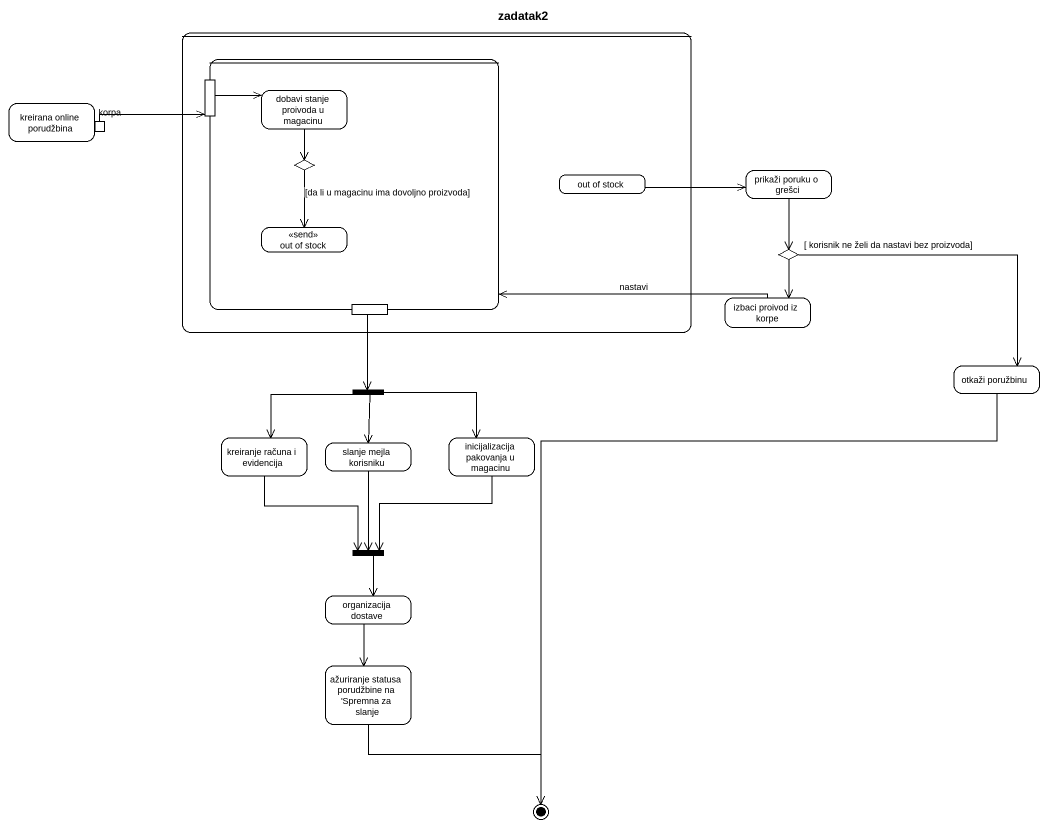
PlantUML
@startuml
title zadatak2
hide empty description
state " " as state1 {
  state " " as state2 {
    state pin1 <<inputPin>>
    state "dobavi stanje proivoda u magacinu" as dobavi_stanje_proivoda_u
    state choice1 <<choice>>
    state "out of stock" as out_of_stock_2 <<send>>
    state pin2 <<inputPin>>
  }
  state "out of stock" as out_of_stock
}
state "kreirana online porudžbina" as kreirana_online_porudžbina {
  state korpa <<outputPin>>
}
state "prikaži poruku o grešci" as prikaži_poruku_o_grešci
state choice2 <<choice>>
state "izbaci proivod iz korpe" as izbaci_proivod_iz_korpe
state "otkaži poružbinu" as otkaži_poružbinu
state fork1 <<fork>>
state "kreiranje računa i evidencija" as kreiranje_računa_i
state "slanje mejla korisniku" as slanje_mejla_korisniku
state "inicijalizacija pakovanja u magacinu" as inicijalizacija_pakovanja_u
state fork2 <<join>>
state "organizacija dostave" as organizacija_dostave
state "ažuriranje statusa porudžbine na 'Spremna za slanje" as ažuriranje_statusa
state2 --> fork1
pin1 -right-> dobavi_stanje_proivoda_u
dobavi_stanje_proivoda_u --> choice1
korpa -right-> pin1
choice1 --> out_of_stock_2 : [da li u magacinu ima dovoljno proizvoda]
out_of_stock -right-> prikaži_poruku_o_grešci
prikaži_poruku_o_grešci --> choice2
choice2 --> izbaci_proivod_iz_korpe
choice2 --> otkaži_poružbinu : [ korisnik ne želi da nastavi bez proizvoda]
izbaci_proivod_iz_korpe -left-> state2 : nastavi
fork1 --> kreiranje_računa_i
fork1 --> slanje_mejla_korisniku
fork1 -right-> inicijalizacija_pakovanja_u
kreiranje_računa_i --> fork2
slanje_mejla_korisniku --> fork2
inicijalizacija_pakovanja_u --> fork2
fork2 --> organizacija_dostave
organizacija_dostave --> ažuriranje_statusa
otkaži_poružbinu --> [*]
ažuriranje_statusa --> [*]
@enduml
